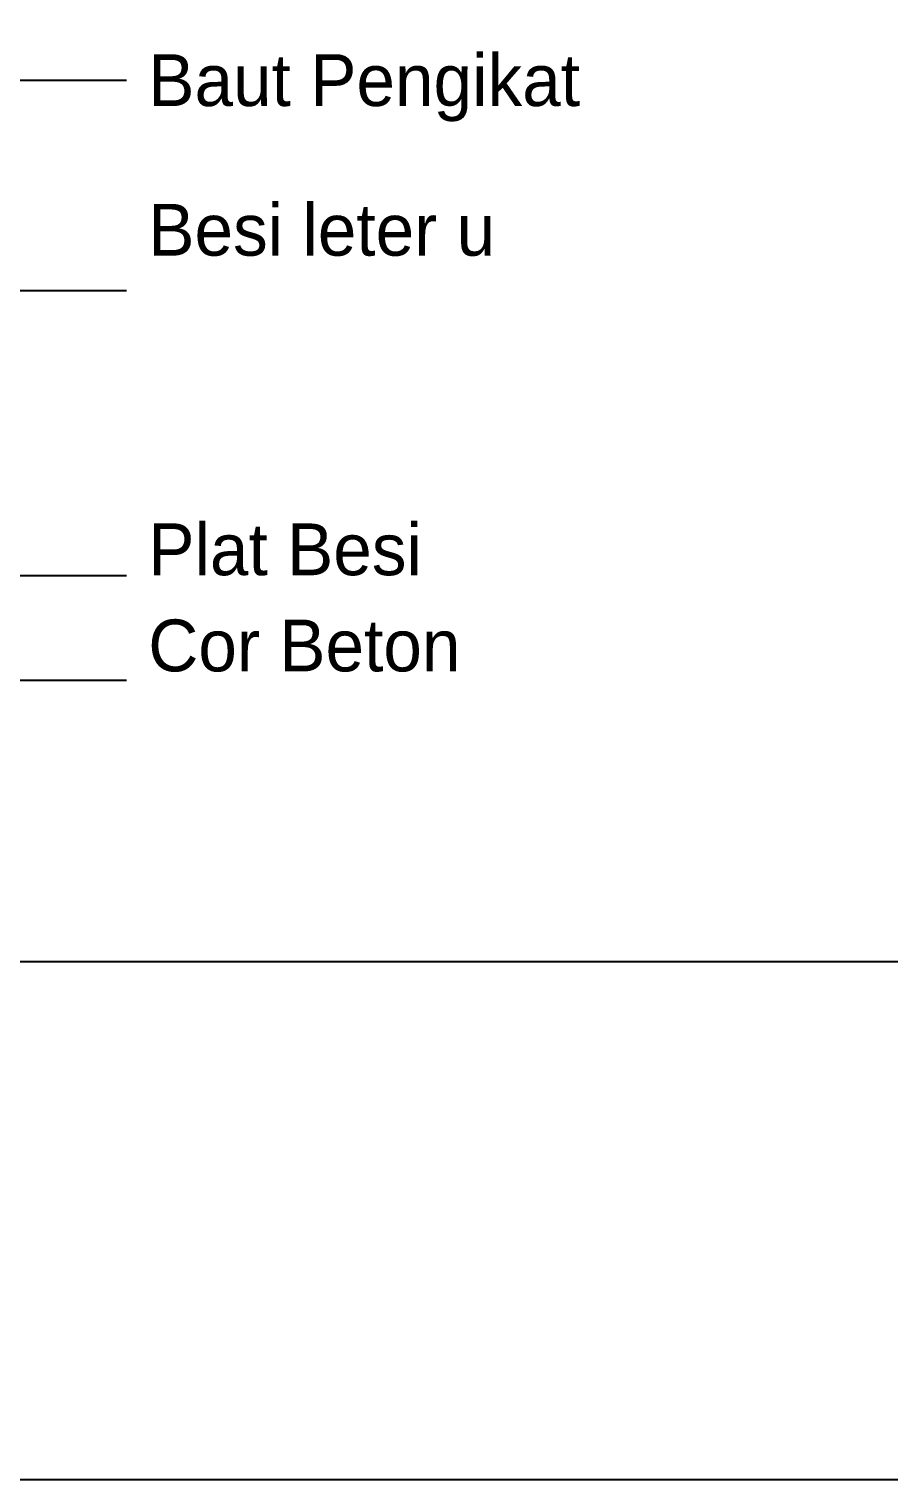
# Model space of a CAD drawing. Header units: inches. Extents: x -108 to 13185, y -10150 to 372.
# Drawn here: x 13032.9 to 13066.1, y -3413.5 to -3357.5 of the extents above; entities that cross this region are included whole.
import ezdxf

# ---------------------------------------------------------------- set-up
doc = ezdxf.new("R2010")
doc.units = ezdxf.units.IN
doc.header["$MEASUREMENT"] = 0
doc.dimstyles.get("Standard").update_dxf_attribs({"dimtxt": 14, "dimasz": 12, "dimexe": 0.18, "dimexo": 6, "dimgap": 3, "dimtad": 2, "dimtih": 1, "dimtoh": 1, "dimdec": 0, "dimzin": 0, "dimdsep": 46, "dimtxsty": 'Standard', "dimblk": 'ARCHTICK', "dimcen": 0.09, "dimadec": 0, "dimazin": 0, "dimtfac": 1, "dimtdec": 0, "dimtofl": 0, "dimtmove": 0, "dimatfit": 3, "dimfxl": 1, "dimtolj": 1, "dimtzin": 0, "dimarcsym": 0})

# ---------------------------------------------------------------- blocks, each defined once
blk = doc.blocks.new('_ArchTick')
at = {"color": 0, "linetype": 'ByBlock', "const_width": 0.15}
blk.add_lwpolyline([(-0.5, -0.5), (0.5, 0.5)], dxfattribs=at)

msp = doc.modelspace()

# ---------------------------------------------------------------- linework, layer by layer
for p, q in [((13086.214, -3393.495), (12986.214, -3393.495)), ((13086.214, -3413.495), (12986.214, -3413.495))]:
    msp.add_line(p, q)

# ---------------------------------------------------------------- texts
for s, insert, char_height, attachment_point in [(' Baut Pengikat', (13036.788, -3358.469), 2, 1), ('{\\H0.25x;\\P Besi leter u}', (13036.788, -3363.591), 8, 4), (' Plat Besi', (13036.788, -3377.591), 2, 4), ('{\\H0.125x;\\P  \\H2x;Cor Beton}', (13036.788, -3378.621), 8, 1)]:
    msp.add_mtext(s, dxfattribs=dict(insert=insert, char_height=char_height, attachment_point=attachment_point))

# ---------------------------------------------------------------- leaders
at = {"annotation_type": 0, "has_hookline": 1, "hookline_direction": 0}
for points, text_width in [([(13006.327, -3359.469), (13036.698, -3359.469)], 26), ([(12990.198, -3367.591), (13036.698, -3367.591)], 23), ([(13011.698, -3392.495), (13019.698, -3378.591), (13036.698, -3378.591)], 17), ([(13011.198, -3400.091), (13021.25, -3382.621), (13036.698, -3382.621)], 19.333)]:
    msp.add_leader(points, dimstyle='Standard', override={"dimgap": 0.09, "dimtad": 0}, dxfattribs=dict(at, text_width=text_width))

doc.saveas('drawing.dxf')
